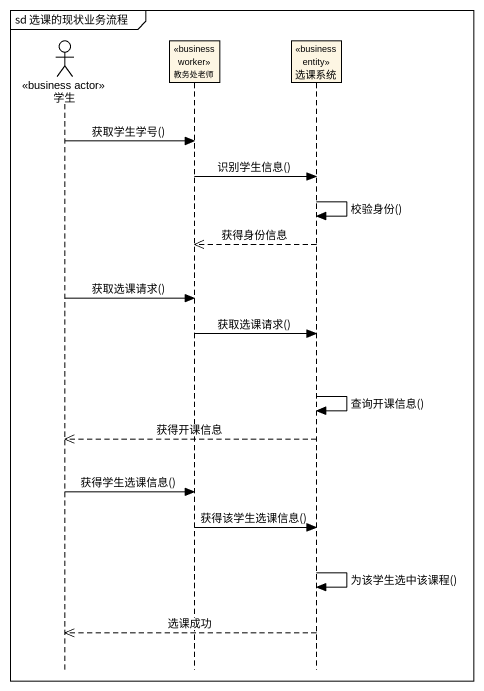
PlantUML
@startuml
mainframe sd 选课的现状业务流程
hide footbox
actor 学生 <<business actor>>
participant 教务处老师 <<business worker>>
participant 选课系统 <<business entity>>

学生 -> 教务处老师 : 获取学生学号()
教务处老师 -> 选课系统 : 识别学生信息()
选课系统 -> 选课系统 : 校验身份()
选课系统 -->> 教务处老师 : 获得身份信息
学生 -> 教务处老师 : 获取选课请求()
教务处老师 -> 选课系统 : 获取选课请求()
选课系统 -> 选课系统 : 查询开课信息()
选课系统 -->> 学生 : 获得开课信息
学生 -> 教务处老师 : 获得学生选课信息()
教务处老师 -> 选课系统 : 获得该学生选课信息()
选课系统 -> 选课系统 : 为该学生选中该课程()
选课系统 -->> 学生 : 选课成功
@enduml
